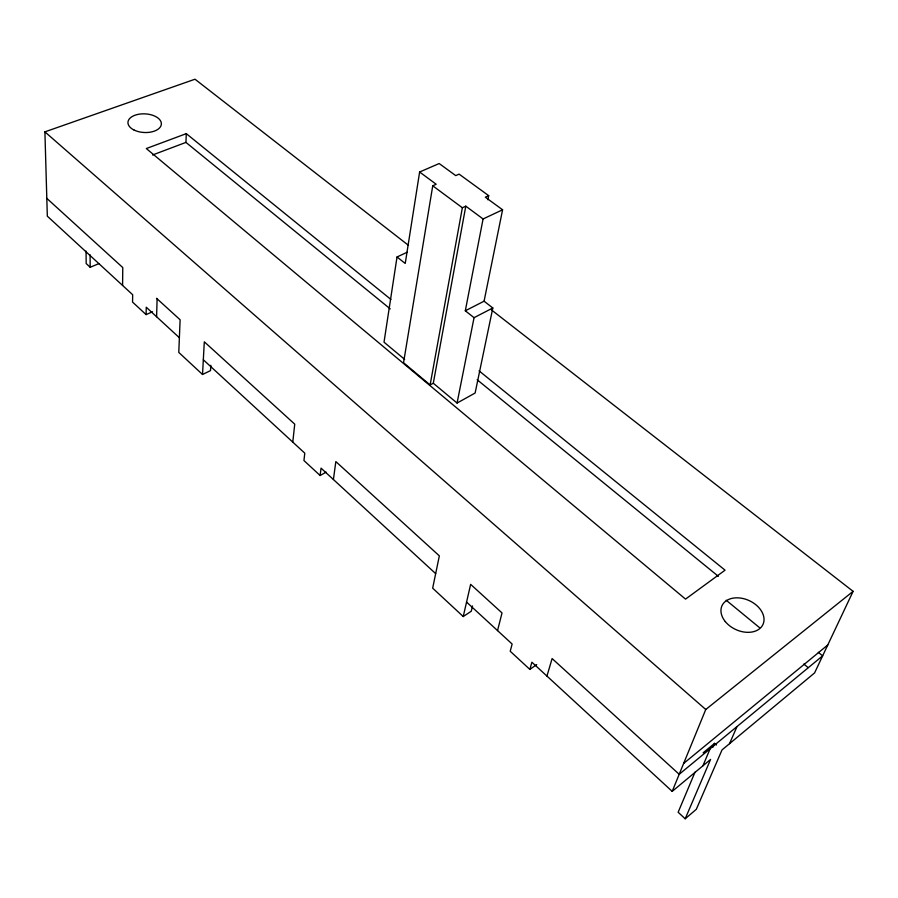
<?xml version="1.0" encoding="UTF-8"?>
<svg xmlns="http://www.w3.org/2000/svg" width="898" height="898" viewBox="0 0 898 898"><rect width="100%" height="100%" fill="white"/><g stroke="black" fill="none" stroke-linecap="round" stroke-linejoin="round"><path stroke-width="1.35" d="M122.588 285.452L122.768 267.548L46.819 198.379M152.492 311.774L146.093 314.614L146.262 307.239L179.376 337.727M156.6 316.758L157.105 298.821M390.226 308.89L185.942 142.4L186.301 133.645L146.318 148.552L685.533 599.112L725.056 570.185L479.072 370.874M210.828 365.295L210.514 370.627L202.521 374.477L204.306 341.812L294.735 424.159L292.782 442.108M203.33 359.772L304.792 453.176L303.939 460.539L320.115 475.502L321.046 468.139L435.676 573.642M333.416 479.51L335.83 461.583L439.346 555.862L432.668 588.168L463.233 616.544L471.27 611.235L472.505 605.97M407.052 252.282L397.028 256.985L384.018 342.183L404.65 359.368M487.872 199.771L488.68 195.652L459.091 174.122L455.735 175.615L439.178 163.537L419.624 172.012L405.234 263.451L397.028 256.985M419.624 172.012L436.192 184.258L432.746 185.785L403.539 362.736L430.12 384.939L433.296 383.233L465.793 206.17L483.079 218.966L502.588 209.784L485.324 197.19L488.68 195.652M430.12 384.939L462.358 207.752L465.793 206.17M433.296 383.233L457.071 403.045L474.054 317.679L465.31 310.787L483.079 218.966M465.31 310.787L484.078 301.189L502.588 209.784M484.078 301.189L492.811 307.98L475.121 393.032L457.071 403.045M463.233 616.544L470.642 584.351L502.027 612.941L497.537 630.598M466.556 602.075L512.141 644.034L510.21 651.252L529.865 669.414L531.897 662.219L672.198 791.374L710.576 759.439L685.196 818.785L678.147 812.252L694.996 772.19M546.949 676.082L552.113 658.56L679.202 774.3L822.647 655.843L818.314 652.318M672.198 791.374L705.761 709.499L853.1 591.344L491.419 309.889M702.876 765.848L710.127 748.752M712.967 747.158L714.584 743.364L716.447 745.003M729.546 743.656L737.011 726.561M853.1 591.344L814.587 672.916L722.014 749.931L696.309 809.311L685.196 818.785M703.145 752.805L714.584 743.364M683.659 763.423L827.776 644.977M529.865 669.414L536.69 664.576M320.115 475.502L326.176 472.146M474.054 317.679L492.811 307.98M86.062 251.114L86.174 263.541L90.182 267.256L98.825 263.675M152.548 154.984L185.942 142.4M146.093 314.614L132.556 302.087L132.668 294.724L47.325 216.171L44.9 131.86L195.001 79.215L408.467 245.334M432.746 185.785L462.358 207.752M186.301 133.645L390.911 299.438M477.152 379.742L718.389 576.348M726.213 600.257L759.618 627.724M803.8 664.049L808.121 667.596M44.9 131.86L705.761 709.499M156.521 298.282L180.116 319.778L178.781 352.42L202.521 374.477M90.092 254.819L90.182 267.256M134.094 130.053A16.725 9.328 2.9 0 0 161.157 125.237A16.725 9.328 2.9 0 0 138.73 114.248A16.725 9.328 2.9 0 0 134.094 130.053M725.281 621.562A22.529 15.94 24.5 0 0 762.323 625.682A22.529 15.94 24.5 0 0 739.885 597.989A22.529 15.94 24.5 0 0 725.281 621.562"/></g></svg>
